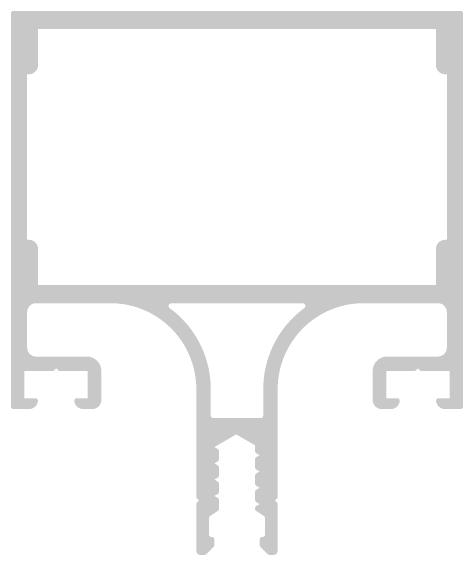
# Model space of a CAD drawing. Header units: millimetres. Extents: x -63 to 3646, y -445 to 220.
# Drawn here: x 1145 to 1195, y -6.4 to 53.8 of the extents above; entities that cross this region are included whole.
import ezdxf

# ---------------------------------------------------------------- set-up
doc = ezdxf.new("R2010")
doc.units = ezdxf.units.MM

# ---------------------------------------------------------------- blocks, each defined once
blk = doc.blocks.new('E50 M 13')
h = blk.add_hatch(color=252)
h.paths.add_polyline_path([(23.2, 28.480856), (22.999999, 28.480855), (22.94762, 28.479483), (22.895385, 28.475368), (22.843438, 28.468523), (22.79192, 28.458967), (22.740973, 28.446725), (22.690737, 28.431832), (22.641351, 28.414328), (22.592949, 28.394261), (22.545665, 28.371686), (22.499628, 28.346666), (22.454965, 28.319268), (22.411798, 28.289569), (22.370246, 28.25765), (22.330423, 28.223598), (22.292438, 28.187507), (22.256395, 28.149475), (22.222395, 28.109608), (22.190529, 28.068015), (22.160885, 28.02481), (22.133545, 27.980112), (22.108584, 27.934042), (22.086071, 27.886729), (22.066066, 27.838301), (22.048625, 27.788892), (22.033797, 27.738638), (22.021621, 27.687675), (22.012131, 27.636145), (22.005353, 27.584189), (22.001306, 27.531948), (22, 27.479568), (22, 23.480855), (-21.999999, 23.480855), (-22, 27.480855), (-22.001467, 27.534994), (-22.005862, 27.588974), (-22.013174, 27.642637), (-22.02338, 27.695825), (-22.03645, 27.748383), (-22.052347, 27.800157), (-22.071024, 27.850993), (-22.092425, 27.900744), (-22.116488, 27.949263), (-22.143143, 27.996409), (-22.172311, 28.042042), (-22.203907, 28.086029), (-22.237838, 28.128241), (-22.274005, 28.168554), (-22.312301, 28.206851), (-22.352614, 28.243017), (-22.394826, 28.276948), (-22.438813, 28.308544), (-22.484446, 28.337712), (-22.531592, 28.364367), (-22.580111, 28.388431), (-22.629862, 28.409832), (-22.680699, 28.428508), (-22.732472, 28.444405), (-22.78503, 28.457476), (-22.838218, 28.467682), (-22.891881, 28.474993), (-22.945861, 28.479389), (-23, 28.480855), (-23.199999, 28.480856), (-23.199999, 46.780856), (-22.999635, 46.780856), (-22.945509, 46.782341), (-22.891543, 46.786755), (-22.837895, 46.794082), (-22.784722, 46.804303), (-22.73218, 46.817387), (-22.680424, 46.833295), (-22.629604, 46.851982), (-22.579871, 46.873392), (-22.531369, 46.897462), (-22.484241, 46.924122), (-22.438625, 46.953294), (-22.394655, 46.984893), (-22.35246, 47.018825), (-22.312163, 47.054991), (-22.273883, 47.093285), (-22.237732, 47.133595), (-22.203816, 47.175802), (-22.172233, 47.219784), (-22.143078, 47.26541), (-22.116435, 47.312548), (-22.092382, 47.361059), (-22.070991, 47.4108), (-22.052323, 47.461626), (-22.036433, 47.513389), (-22.023369, 47.565935), (-22.013168, 47.619111), (-22.00586, 47.672762), (-22.001466, 47.72673), (-22, 47.780856), (-21.999999, 51.780856), (22, 51.780856), (22, 47.779569), (22.001535, 47.725464), (22.005995, 47.671521), (22.013366, 47.617898), (22.023629, 47.564753), (22.036752, 47.512241), (22.052697, 47.460516), (22.071417, 47.409729), (22.092858, 47.36003), (22.116957, 47.311563), (22.143643, 47.264472), (22.172837, 47.218893), (22.204455, 47.174961), (22.238404, 47.132803), (22.274584, 47.092545), (22.312889, 47.054303), (22.353207, 47.01819), (22.39542, 46.984311), (22.439405, 46.952765), (22.485032, 46.923646), (22.532167, 46.897038), (22.580674, 46.87302), (22.630408, 46.851661), (22.681226, 46.833025), (22.732977, 46.817165), (22.785511, 46.804129), (22.838673, 46.793955), (22.892308, 46.786671), (22.946258, 46.782301), (23.000366, 46.780856), (23.2, 46.780856)])
h.paths.add_polyline_path([(7.436615, 20.932503), (6.952867, 20.556864), (6.490575, 20.155116), (6.051145, 19.728482), (5.635915, 19.278259), (5.246151, 18.80582), (4.883037, 18.312601), (4.547681, 17.800106), (4.241102, 17.269893), (3.964234, 16.723578), (3.717921, 16.162824), (3.502911, 15.589337), (3.319861, 15.004865), (3.169326, 14.411185), (3.051765, 13.810107), (2.967537, 13.203459), (2.916897, 12.59309), (2.9, 11.980856), (2.899999, 9.081106), (2.899601, 9.065396), (2.89838, 9.049729), (2.896341, 9.034147), (2.893488, 9.018694), (2.889831, 9.003411), (2.885378, 8.98834), (2.880142, 8.973523), (2.874137, 8.959001), (2.86738, 8.944813), (2.859889, 8.930998), (2.851686, 8.917595), (2.842791, 8.90464), (2.833231, 8.892168), (2.82303, 8.880213), (2.812218, 8.86881), (2.800823, 8.857988), (2.788877, 8.847777), (2.776413, 8.838207), (2.763465, 8.829302), (2.750069, 8.821087), (2.73626, 8.813585), (2.722078, 8.806816), (2.707561, 8.800799), (2.692748, 8.795551), (2.677681, 8.791085), (2.662401, 8.787415), (2.64695, 8.78455), (2.63137, 8.782497), (2.615704, 8.781264), (2.599994, 8.780852), (-2.599995, 8.780852), (-2.616237, 8.781292), (-2.632431, 8.782611), (-2.64853, 8.784804), (-2.664487, 8.787866), (-2.680255, 8.791788), (-2.695787, 8.796557), (-2.711038, 8.80216), (-2.725964, 8.80858), (-2.74052, 8.815799), (-2.754664, 8.823796), (-2.768354, 8.832547), (-2.78155, 8.842026), (-2.794214, 8.852205), (-2.806308, 8.863055), (-2.817798, 8.874544), (-2.828648, 8.886638), (-2.838827, 8.899302), (-2.848306, 8.912499), (-2.857057, 8.926189), (-2.865053, 8.940333), (-2.872272, 8.954889), (-2.878693, 8.969814), (-2.884296, 8.985066), (-2.889065, 9.000598), (-2.892986, 9.016366), (-2.896048, 9.032322), (-2.898242, 9.048422), (-2.89956, 9.064616), (-2.9, 9.080858), (-2.9, 11.982369), (-2.916976, 12.594512), (-2.967685, 13.204787), (-3.051971, 13.811336), (-3.16958, 14.412315), (-3.320152, 15.005893), (-3.503231, 15.590263), (-3.718257, 16.163648), (-3.964577, 16.724303), (-4.241442, 17.270519), (-4.548008, 17.800636), (-4.883343, 18.31304), (-5.246425, 18.806171), (-5.63615, 19.278528), (-6.051332, 19.728673), (-6.490707, 20.155237), (-6.952937, 20.556921), (-7.436616, 20.932503), (-7.449269, 20.942309), (-7.46138, 20.952777), (-7.472917, 20.963876), (-7.483844, 20.975575), (-7.494132, 20.987839), (-7.503752, 21.000635), (-7.512675, 21.013926), (-7.520876, 21.027674), (-7.528332, 21.04184), (-7.535022, 21.056384), (-7.540927, 21.071263), (-7.54603, 21.086437), (-7.550316, 21.101861), (-7.553773, 21.117491), (-7.556391, 21.133284), (-7.558164, 21.149194), (-7.559085, 21.165176), (-7.559152, 21.181184), (-7.558366, 21.197173), (-7.556727, 21.213098), (-7.554242, 21.228912), (-7.550916, 21.244571), (-7.54676, 21.260031), (-7.541785, 21.275246), (-7.536006, 21.290175), (-7.529438, 21.304774), (-7.522101, 21.319002), (-7.514016, 21.332819), (-7.505205, 21.346184), (-7.495693, 21.359061), (-7.485509, 21.371412), (-7.47468, 21.383202), (-7.463237, 21.394397), (-7.451214, 21.404966), (-7.438644, 21.414879), (-7.425563, 21.424107), (-7.412009, 21.432625), (-7.398019, 21.440407), (-7.383635, 21.447432), (-7.368896, 21.453679), (-7.353844, 21.459132), (-7.338524, 21.463774), (-7.322977, 21.467592), (-7.307249, 21.470575), (-7.291385, 21.472715), (-7.275428, 21.474006), (-7.259426, 21.474444), (7.259024, 21.474444), (7.275035, 21.474027), (7.291002, 21.472756), (7.306878, 21.470635), (7.322618, 21.467669), (7.338177, 21.463868), (7.353511, 21.459242), (7.368577, 21.453804), (7.383331, 21.44757), (7.397731, 21.440557), (7.411736, 21.432785), (7.425307, 21.424278), (7.438404, 21.415058), (7.45099, 21.405152), (7.46303, 21.394589), (7.474489, 21.383398), (7.485334, 21.371611), (7.495535, 21.359263), (7.505062, 21.346387), (7.513889, 21.333022), (7.521989, 21.319204), (7.529341, 21.304974), (7.535922, 21.290372), (7.541715, 21.275439), (7.546703, 21.260219), (7.550871, 21.244754), (7.554208, 21.229088), (7.556704, 21.213267), (7.558352, 21.197335), (7.559148, 21.181338), (7.559088, 21.165321), (7.558174, 21.14933), (7.556408, 21.133411), (7.553795, 21.117609), (7.550342, 21.101968), (7.546059, 21.086534), (7.540959, 21.071351), (7.535055, 21.056462), (7.528365, 21.041909), (7.520909, 21.027734), (7.512706, 21.013977), (7.50378, 21.000677), (7.494158, 20.987873), (7.483866, 20.9756), (7.472934, 20.963894), (7.461392, 20.952789), (7.449274, 20.942315)])
h.paths.add_polyline_path([(2.149483, -0.922443), (2.135442, -0.931111), (2.121899, -0.940538), (2.108895, -0.950696), (2.096468, -0.961554), (2.084658, -0.973078), (2.073499, -0.985234), (2.063025, -0.997985), (2.053269, -1.011293), (2.044259, -1.025117), (2.036022, -1.039416), (2.028584, -1.054146), (2.021968, -1.069263), (2.016192, -1.08472), (2.011275, -1.100472), (2.007232, -1.11647), (2.004075, -1.132666), (2.001812, -1.149012), (2.000452, -1.165457), (1.999998, -1.181952), (1.99763, -1.198146), (1.996148, -1.214445), (1.995557, -1.2308), (1.995859, -1.247164), (1.997053, -1.263486), (1.999135, -1.279719), (2.0021, -1.295815), (2.005937, -1.311724), (2.010637, -1.327401), (2.016185, -1.342798), (2.022563, -1.35787), (2.029755, -1.372572), (2.037737, -1.386859), (2.046487, -1.40069), (2.055978, -1.414023), (2.066182, -1.426819), (2.077068, -1.439039), (2.088605, -1.450648), (2.100757, -1.46161), (2.113489, -1.471893), (2.126764, -1.481466), (2.964983, -2.030679), (2.978487, -2.040113), (2.991453, -2.050274), (3.003842, -2.061131), (3.015616, -2.072651), (3.02674, -2.084801), (3.037181, -2.097543), (3.046906, -2.110839), (3.055887, -2.124648), (3.064096, -2.13893), (3.071509, -2.153641), (3.078104, -2.168736), (3.08386, -2.184171), (3.08876, -2.199898), (3.092789, -2.215871), (3.095936, -2.23204), (3.098191, -2.248358), (3.099546, -2.264776), (3.099998, -2.281242), (3.099998, -4.060308), (3.099558, -4.07655), (3.09824, -4.092744), (3.096046, -4.108843), (3.092985, -4.124799), (3.089063, -4.140567), (3.084294, -4.156099), (3.078691, -4.17135), (3.072271, -4.186275), (3.065052, -4.200831), (3.057055, -4.214975), (3.048305, -4.228665), (3.038826, -4.241861), (3.028647, -4.254525), (3.017797, -4.266619), (3.006308, -4.278108), (2.994214, -4.288958), (2.98155, -4.299137), (2.968354, -4.308616), (2.954664, -4.317367), (2.94052, -4.325363), (2.925964, -4.332582), (2.911039, -4.339003), (2.895788, -4.344606), (2.880256, -4.349375), (2.864489, -4.353296), (2.848532, -4.356358), (2.832433, -4.358552), (2.816239, -4.35987), (2.799997, -4.36031), (2.783761, -4.36075), (2.767573, -4.362068), (2.75148, -4.36426), (2.73553, -4.367319), (2.719768, -4.371238), (2.704241, -4.376003), (2.688995, -4.381602), (2.674075, -4.388018), (2.659523, -4.395232), (2.645383, -4.403222), (2.631697, -4.411967), (2.618503, -4.421439), (2.605842, -4.431611), (2.593749, -4.442454), (2.582262, -4.453935), (2.571412, -4.466021), (2.561232, -4.478677), (2.551752, -4.491865), (2.543, -4.505546), (2.535001, -4.519681), (2.527779, -4.534229), (2.521354, -4.549146), (2.515747, -4.564388), (2.510972, -4.579912), (2.507045, -4.595672), (2.503976, -4.611621), (2.501775, -4.627713), (2.500447, -4.6439), (2.499998, -4.660135), (2.499998, -5.152978), (2.500771, -5.180988), (2.503111, -5.208912), (2.507013, -5.236661), (2.512462, -5.264147), (2.519443, -5.291285), (2.527933, -5.317989), (2.537906, -5.344176), (2.549331, -5.369763), (2.56217, -5.39467), (2.576385, -5.418818), (2.591931, -5.442132), (2.608758, -5.464538), (2.626814, -5.485967), (2.646042, -5.50635), (3.353145, -6.213459), (3.373484, -6.232732), (3.394871, -6.250836), (3.417238, -6.267714), (3.440516, -6.283312), (3.464631, -6.297581), (3.489507, -6.310477), (3.515067, -6.32196), (3.54123, -6.331992), (3.567914, -6.340543), (3.595035, -6.347586), (3.622508, -6.353099), (3.650246, -6.357064), (3.678163, -6.359469), (3.706171, -6.360306), (3.999072, -6.360306), (4.025272, -6.359668), (4.051402, -6.357658), (4.077392, -6.354281), (4.103168, -6.349548), (4.128662, -6.34347), (4.153801, -6.336065), (4.178519, -6.327352), (4.202745, -6.317357), (4.226415, -6.306106), (4.249463, -6.29363), (4.271825, -6.279963), (4.293441, -6.265144), (4.31425, -6.249212), (4.334196, -6.232212), (4.353224, -6.21419), (4.371281, -6.195196), (4.388318, -6.175281), (4.404289, -6.154502), (4.419148, -6.132914), (4.432856, -6.110577), (4.445375, -6.087553), (4.45667, -6.063904), (4.466711, -6.039696), (4.475469, -6.014995), (4.482921, -5.989869), (4.489046, -5.964387), (4.493828, -5.938619), (4.497253, -5.912636), (4.499311, -5.886509), (4.499998, -5.86031), (4.499998, -0.743408), (4.499528, -0.726626), (4.498121, -0.709897), (4.495779, -0.693273), (4.492512, -0.676807), (4.488328, -0.660548), (4.483242, -0.644549), (4.477268, -0.62886), (4.470427, -0.613529), (4.462738, -0.598605), (4.454227, -0.584135), (4.444919, -0.570163), (4.434845, -0.556734), (4.424035, -0.54389), (4.412524, -0.53167), (4.199998, -0.319144), (4.411773, -0.107371), (4.422626, -0.095972), (4.432866, -0.084019), (4.442466, -0.071545), (4.451398, -0.058585), (4.459637, -0.045174), (4.467162, -0.03135), (4.473952, -0.01715), (4.479988, -0.002613), (4.485253, 0.01222), (4.489732, 0.027309), (4.493414, 0.042612), (4.496289, 0.058087), (4.498348, 0.073692), (4.499585, 0.089383), (4.499998, 0.105117), (4.499998, 11.981841), (4.513982, 12.496126), (4.555787, 13.008899), (4.625289, 13.518657), (4.722286, 14.023905), (4.846491, 14.523161), (4.997543, 15.014961), (5.174996, 15.497863), (5.378331, 15.970451), (5.606952, 16.431337), (5.860188, 16.879171), (6.137296, 17.31264), (6.437464, 17.730472), (6.759811, 18.131441), (7.103392, 18.514372), (7.467199, 18.878141), (7.850166, 19.221682), (8.251168, 19.543988), (8.669031, 19.844112), (9.102528, 20.121175), (9.550389, 20.374365), (10.011299, 20.602938), (10.483908, 20.806224), (10.966828, 20.983627), (11.458644, 21.134628), (11.957913, 21.258782), (12.463171, 21.355726), (12.972936, 21.425175), (13.485714, 21.466927), (14, 21.480857), (22.199995, 21.480857), (22.252331, 21.479487), (22.304524, 21.475379), (22.35643, 21.468546), (22.407908, 21.459005), (22.458815, 21.446783), (22.509013, 21.431914), (22.558365, 21.414437), (22.606733, 21.394402), (22.653988, 21.371863), (22.699997, 21.346882), (22.744636, 21.319527), (22.787783, 21.289874), (22.829318, 21.258002), (22.869129, 21.224001), (22.907105, 21.187963), (22.943143, 21.149987), (22.977144, 21.110176), (23.009015, 21.068641), (23.038669, 21.025494), (23.066024, 20.980855), (23.091005, 20.934846), (23.113544, 20.887592), (23.133579, 20.839223), (23.151056, 20.789871), (23.165925, 20.739673), (23.178147, 20.688766), (23.187688, 20.637288), (23.194521, 20.585382), (23.198629, 20.533189), (23.199999, 20.480853), (23.199999, 16.580854), (23.198627, 16.528492), (23.194516, 16.476273), (23.187675, 16.424341), (23.178125, 16.372838), (23.165891, 16.321906), (23.151006, 16.271685), (23.133513, 16.222312), (23.113458, 16.173923), (23.090897, 16.12665), (23.065891, 16.080623), (23.03851, 16.035969), (23.008828, 15.99281), (22.976927, 15.951265), (22.942894, 15.911446), (22.906823, 15.873465), (22.868813, 15.837424), (22.828967, 15.803423), (22.787396, 15.771555), (22.744213, 15.741908), (22.699537, 15.714562), (22.653491, 15.689594), (22.6062, 15.66707), (22.557795, 15.647054), (22.508408, 15.6296), (22.458174, 15.614756), (22.407233, 15.602563), (22.355723, 15.593054), (22.303785, 15.586255), (22.251563, 15.582185), (22.199199, 15.580855), (16.6, 15.580854), (16.513377, 15.578508), (16.427009, 15.571475), (16.341148, 15.559777), (16.256047, 15.543447), (16.171954, 15.522534), (16.089117, 15.497099), (16.007778, 15.467217), (15.928177, 15.432975), (15.850546, 15.394474), (15.775113, 15.351826), (15.7021, 15.305157), (15.631721, 15.254603), (15.564181, 15.200314), (15.49968, 15.142447), (15.438407, 15.081173), (15.38054, 15.016672), (15.32625, 14.949133), (15.275697, 14.878754), (15.229028, 14.80574), (15.18638, 14.730308), (15.147879, 14.652677), (15.113637, 14.573075), (15.083754, 14.491737), (15.058319, 14.408899), (15.037406, 14.324807), (15.021077, 14.239705), (15.009379, 14.153845), (15.002346, 14.067476), (14.999999, 13.980854), (14.999999, 10.780856), (15.001464, 10.726744), (15.005855, 10.672792), (15.013159, 10.619155), (15.023355, 10.565993), (15.036412, 10.51346), (15.052293, 10.46171), (15.070951, 10.410896), (15.092331, 10.361166), (15.116371, 10.312666), (15.143, 10.265537), (15.17214, 10.219918), (15.203706, 10.175944), (15.237606, 10.133741), (15.273739, 10.093435), (15.312, 10.055143), (15.352278, 10.018978), (15.394453, 9.985044), (15.438402, 9.953443), (15.483998, 9.924267), (15.531105, 9.8976), (15.579586, 9.873521), (15.629299, 9.852101), (15.680098, 9.833403), (15.731835, 9.81748), (15.784358, 9.804381), (15.837512, 9.794143), (15.891142, 9.786796), (15.945092, 9.782362), (15.999202, 9.780853), (16.999197, 9.780853), (17.052072, 9.78221), (17.104801, 9.78636), (17.157236, 9.793292), (17.209232, 9.802988), (17.260643, 9.815419), (17.311325, 9.83055), (17.361135, 9.84834), (17.409935, 9.86874), (17.457589, 9.89169), (17.503962, 9.917128), (17.548925, 9.944983), (17.592353, 9.975176), (17.634123, 10.007623), (17.67412, 10.042233), (17.712231, 10.078909), (17.748349, 10.11755), (17.782373, 10.158045), (17.814209, 10.200283), (17.843767, 10.244146), (17.870965, 10.28951), (17.895725, 10.336248), (17.91798, 10.38423), (17.937667, 10.433322), (17.954731, 10.483386), (17.969124, 10.534282), (17.980806, 10.585868), (17.989743, 10.638), (17.991612, 10.653959), (17.992623, 10.669995), (17.992775, 10.686062), (17.992066, 10.702114), (17.990499, 10.718105), (17.988077, 10.73399), (17.984809, 10.749722), (17.980703, 10.765256), (17.975771, 10.780549), (17.970027, 10.795555), (17.963489, 10.810232), (17.956174, 10.824538), (17.948103, 10.838432), (17.9393, 10.851874), (17.92979, 10.864825), (17.9196, 10.877249), (17.908759, 10.889109), (17.8973, 10.900372), (17.885253, 10.911005), (17.872655, 10.920977), (17.85954, 10.930261), (17.845948, 10.93883), (17.831916, 10.946658), (17.817485, 10.953724), (17.802696, 10.960007), (17.787593, 10.965489), (17.772217, 10.970155), (17.756614, 10.973991), (17.740827, 10.976986), (17.724903, 10.979131), (17.708887, 10.980421), (17.692825, 10.980851), (16.5, 10.980851), (16.5, 13.980857), (19.575298, 13.980857), (19.59102, 13.981247), (19.6067, 13.982459), (19.622295, 13.984492), (19.637762, 13.987339), (19.653059, 13.990993), (19.668143, 13.995443), (19.682973, 14.000678), (19.697508, 14.006683), (19.711709, 14.013441), (19.725536, 14.020934), (19.738952, 14.029141), (19.751918, 14.038041), (19.764401, 14.047607), (19.776365, 14.057815), (19.787778, 14.068635), (20, 14.280855), (20.21185, 14.069007), (20.22406, 14.057432), (20.236901, 14.04656), (20.25033, 14.036425), (20.264307, 14.027058), (20.278787, 14.01849), (20.293724, 14.010747), (20.309072, 14.003854), (20.324782, 13.997831), (20.340805, 13.9927), (20.357091, 13.988474), (20.373588, 13.985168), (20.390244, 13.982792), (20.407008, 13.981354), (20.423825, 13.980857), (23.5, 13.980857), (23.5, 10.980851), (22.307174, 10.980851), (22.291112, 10.980421), (22.275096, 10.979131), (22.259172, 10.976986), (22.243386, 10.973991), (22.227782, 10.970155), (22.212407, 10.965489), (22.197303, 10.960007), (22.182515, 10.953724), (22.168084, 10.946658), (22.154052, 10.93883), (22.140459, 10.930261), (22.127345, 10.920977), (22.114746, 10.911005), (22.1027, 10.900372), (22.09124, 10.889109), (22.080399, 10.877249), (22.070209, 10.864825), (22.060699, 10.851874), (22.051896, 10.838432), (22.043826, 10.824538), (22.03651, 10.810232), (22.029972, 10.795555), (22.024228, 10.780548), (22.019296, 10.765256), (22.01519, 10.749722), (22.011922, 10.73399), (22.009501, 10.718105), (22.007933, 10.702114), (22.007224, 10.686062), (22.007376, 10.669994), (22.008387, 10.653958), (22.010256, 10.637999), (22.019182, 10.585926), (22.030846, 10.534397), (22.045215, 10.483555), (22.06225, 10.433544), (22.081901, 10.384502), (22.104116, 10.336566), (22.128831, 10.289871), (22.155978, 10.244546), (22.185481, 10.200718), (22.217257, 10.158509), (22.251218, 10.118037), (22.28727, 10.079416), (22.325311, 10.042752), (22.365235, 10.008149), (22.40693, 9.975703), (22.450282, 9.945504), (22.495168, 9.917637), (22.541462, 9.892179), (22.589037, 9.869202), (22.637759, 9.848769), (22.687492, 9.830938), (22.738098, 9.815759), (22.789434, 9.803274), (22.841358, 9.793517), (22.893725, 9.786516), (22.946389, 9.782291), (22.999202, 9.780853), (24.699559, 9.780853), (24.715275, 9.781242), (24.730949, 9.782454), (24.746538, 9.784485), (24.762, 9.78733), (24.777291, 9.790981), (24.79237, 9.795428), (24.807195, 9.800659), (24.821726, 9.806659), (24.835922, 9.813412), (24.849745, 9.8209), (24.863158, 9.829101), (24.876122, 9.837994), (24.888602, 9.847554), (24.900564, 9.857754), (24.911976, 9.868567), (24.922806, 9.879963), (24.933024, 9.89191), (24.942601, 9.904377), (24.951513, 9.917328), (24.959734, 9.930728), (24.967242, 9.94454), (24.974016, 9.958727), (24.980037, 9.973249), (24.98529, 9.988067), (24.989759, 10.003139), (24.993432, 10.018425), (24.9963, 10.033882), (24.998353, 10.049468), (24.999588, 10.06514), (25, 10.080856), (25, 53.480854), (24.99956, 53.497096), (24.998241, 53.51329), (24.996048, 53.529389), (24.992986, 53.545345), (24.989065, 53.561113), (24.984296, 53.576645), (24.978693, 53.591896), (24.972273, 53.606821), (24.965054, 53.621377), (24.957057, 53.63552), (24.948307, 53.64921), (24.938828, 53.662407), (24.928648, 53.67507), (24.917798, 53.687164), (24.90631, 53.698653), (24.894216, 53.709503), (24.881552, 53.719682), (24.868356, 53.729161), (24.854666, 53.737912), (24.840522, 53.745908), (24.825966, 53.753127), (24.811041, 53.759547), (24.79579, 53.76515), (24.780258, 53.769919), (24.764491, 53.773841), (24.748534, 53.776902), (24.732435, 53.779096), (24.716241, 53.780415), (24.699999, 53.780854), (-24.7, 53.780854), (-24.716218, 53.780416), (-24.732388, 53.779101), (-24.748463, 53.776914), (-24.764396, 53.773862), (-24.780142, 53.769952), (-24.795653, 53.765197), (-24.810884, 53.75961), (-24.825791, 53.753209), (-24.84033, 53.74601), (-24.854458, 53.738037), (-24.868135, 53.729311), (-24.881321, 53.719859), (-24.893976, 53.709707), (-24.906063, 53.698887), (-24.917548, 53.687429), (-24.928397, 53.675366), (-24.938578, 53.662735), (-24.948062, 53.649572), (-24.956819, 53.635916), (-24.964826, 53.621806), (-24.972059, 53.607284), (-24.978495, 53.592392), (-24.984118, 53.577174), (-24.988909, 53.561675), (-24.992856, 53.545939), (-24.995946, 53.530012), (-24.99817, 53.513942), (-24.999523, 53.497775), (-25, 53.481559), (-25, 10.081561), (-24.999625, 10.06585), (-24.998428, 10.050181), (-24.996413, 10.034595), (-24.993583, 10.019137), (-24.989949, 10.003848), (-24.985518, 9.98877), (-24.980304, 9.973945), (-24.974321, 9.959413), (-24.967586, 9.945215), (-24.960115, 9.931388), (-24.951932, 9.917972), (-24.943056, 9.905003), (-24.933514, 9.892516), (-24.923331, 9.880547), (-24.912536, 9.869126), (-24.901157, 9.858287), (-24.889226, 9.848059), (-24.876776, 9.838469), (-24.86384, 9.829545), (-24.850456, 9.82131), (-24.836658, 9.813787), (-24.822485, 9.806997), (-24.807976, 9.800959), (-24.793171, 9.795688), (-24.77811, 9.791201), (-24.762835, 9.787508), (-24.747388, 9.78462), (-24.73181, 9.782544), (-24.716145, 9.781288), (-24.700436, 9.780853), (-23.000803, 9.780853), (-22.947929, 9.78221), (-22.895199, 9.78636), (-22.842764, 9.793292), (-22.790768, 9.802988), (-22.739357, 9.815419), (-22.688676, 9.83055), (-22.638865, 9.84834), (-22.590065, 9.868739), (-22.542411, 9.89169), (-22.496038, 9.917128), (-22.451075, 9.944983), (-22.407647, 9.975176), (-22.365877, 10.007623), (-22.32588, 10.042233), (-22.287769, 10.078909), (-22.251651, 10.117549), (-22.217627, 10.158045), (-22.185791, 10.200283), (-22.156233, 10.244146), (-22.129036, 10.28951), (-22.104275, 10.336248), (-22.08202, 10.38423), (-22.062333, 10.433322), (-22.045269, 10.483386), (-22.030876, 10.534282), (-22.019194, 10.585868), (-22.010257, 10.638), (-22.008388, 10.653959), (-22.007377, 10.669995), (-22.007225, 10.686062), (-22.007934, 10.702114), (-22.009501, 10.718105), (-22.011923, 10.73399), (-22.015191, 10.749722), (-22.019297, 10.765256), (-22.024229, 10.780549), (-22.029973, 10.795555), (-22.036511, 10.810232), (-22.043826, 10.824538), (-22.051897, 10.838432), (-22.0607, 10.851874), (-22.07021, 10.864825), (-22.0804, 10.877249), (-22.091241, 10.889109), (-22.1027, 10.900372), (-22.114747, 10.911005), (-22.127345, 10.920977), (-22.14046, 10.930261), (-22.154052, 10.93883), (-22.168084, 10.946658), (-22.182515, 10.953724), (-22.197304, 10.960007), (-22.212407, 10.965489), (-22.227783, 10.970155), (-22.243386, 10.973991), (-22.259173, 10.976986), (-22.275097, 10.979131), (-22.291113, 10.980421), (-22.307175, 10.980851), (-23.499999, 10.980851), (-23.499999, 13.980857), (-20.424703, 13.980857), (-20.407886, 13.981304), (-20.39112, 13.982694), (-20.374458, 13.98502), (-20.357953, 13.988277), (-20.341657, 13.992455), (-20.32562, 13.997539), (-20.309893, 14.003514), (-20.294526, 14.010361), (-20.279568, 14.018059), (-20.265064, 14.026583), (-20.25106, 14.035907), (-20.237602, 14.046001), (-20.22473, 14.056834), (-20.212486, 14.068372), (-19.999999, 14.280855), (-19.787869, 14.068725), (-19.775664, 14.057185), (-19.762833, 14.046347), (-19.749415, 14.036243), (-19.735453, 14.026907), (-19.72099, 14.018366), (-19.706072, 14.010648), (-19.690745, 14.003777), (-19.675057, 13.997775), (-19.659059, 13.99266), (-19.642799, 13.988449), (-19.626329, 13.985154), (-19.6097, 13.982786), (-19.592965, 13.981352), (-19.576176, 13.980857), (-16.499999, 13.980857), (-16.499999, 10.980851), (-17.692826, 10.980851), (-17.708888, 10.980421), (-17.724904, 10.979131), (-17.740828, 10.976986), (-17.756614, 10.973991), (-17.772218, 10.970155), (-17.787593, 10.965489), (-17.802697, 10.960007), (-17.817486, 10.953724), (-17.831916, 10.946658), (-17.845948, 10.93883), (-17.859541, 10.930261), (-17.872655, 10.920977), (-17.885254, 10.911005), (-17.8973, 10.900372), (-17.90876, 10.889109), (-17.919601, 10.877249), (-17.929791, 10.864825), (-17.939301, 10.851874), (-17.948104, 10.838432), (-17.956174, 10.824538), (-17.96349, 10.810232), (-17.970028, 10.795555), (-17.975772, 10.780548), (-17.980704, 10.765256), (-17.98481, 10.749722), (-17.988078, 10.73399), (-17.990499, 10.718105), (-17.992067, 10.702114), (-17.992776, 10.686062), (-17.992624, 10.669995), (-17.991613, 10.653959), (-17.989744, 10.638), (-17.980818, 10.585926), (-17.969154, 10.534397), (-17.954785, 10.483556), (-17.937751, 10.433544), (-17.918099, 10.384502), (-17.895884, 10.336567), (-17.871169, 10.289871), (-17.844022, 10.244546), (-17.81452, 10.200718), (-17.782743, 10.158509), (-17.748782, 10.118038), (-17.712731, 10.079416), (-17.67469, 10.042753), (-17.634766, 10.00815), (-17.59307, 9.975703), (-17.549719, 9.945504), (-17.504833, 9.917637), (-17.458538, 9.892179), (-17.410964, 9.869202), (-17.362242, 9.84877), (-17.312509, 9.830939), (-17.261903, 9.815759), (-17.210567, 9.803274), (-17.158643, 9.793517), (-17.106276, 9.786517), (-17.053612, 9.782291), (-17.000799, 9.780853), (-16.000804, 9.780853), (-15.948456, 9.782182), (-15.896248, 9.78625), (-15.844325, 9.793045), (-15.792829, 9.802549), (-15.741901, 9.814735), (-15.691681, 9.829571), (-15.642307, 9.847015), (-15.593913, 9.86702), (-15.546633, 9.889531), (-15.500595, 9.914485), (-15.455928, 9.941816), (-15.412752, 9.971447), (-15.371187, 10.003298), (-15.331346, 10.037281), (-15.293338, 10.073303), (-15.257268, 10.111266), (-15.223235, 10.151064), (-15.191332, 10.192589), (-15.161647, 10.235728), (-15.13426, 10.280361), (-15.109247, 10.326367), (-15.086677, 10.373619), (-15.066612, 10.421987), (-15.049106, 10.47134), (-15.034207, 10.521542), (-15.021957, 10.572454), (-15.012388, 10.623938), (-15.005528, 10.675852), (-15.001395, 10.728055), (-15, 10.780402), (-15, 13.980279), (-15.002164, 14.064037), (-15.008709, 14.147566), (-15.019618, 14.230638), (-15.03486, 14.313026), (-15.054395, 14.394502), (-15.078168, 14.474844), (-15.106114, 14.553832), (-15.138156, 14.631248), (-15.174207, 14.706881), (-15.214168, 14.780522), (-15.257929, 14.851971), (-15.30537, 14.921032), (-15.356362, 14.987514), (-15.410763, 15.051235), (-15.468426, 15.112022), (-15.529192, 15.169707), (-15.592894, 15.224131), (-15.659358, 15.275146), (-15.728401, 15.322612), (-15.799834, 15.366399), (-15.873462, 15.406386), (-15.949082, 15.442465), (-16.026486, 15.474535), (-16.105464, 15.502509), (-16.185797, 15.526311), (-16.267267, 15.545875), (-16.349648, 15.561147), (-16.432717, 15.572085), (-16.516244, 15.578661), (-16.6, 15.580854), (-22.200802, 15.580855), (-22.253153, 15.582268), (-22.305358, 15.58642), (-22.357274, 15.593299), (-22.408759, 15.602887), (-22.459671, 15.615157), (-22.509872, 15.630076), (-22.559222, 15.647602), (-22.607587, 15.667688), (-22.654834, 15.690278), (-22.700834, 15.715311), (-22.74546, 15.742718), (-22.788591, 15.772423), (-22.830107, 15.804345), (-22.869894, 15.838398), (-22.907845, 15.874486), (-22.943854, 15.912512), (-22.977823, 15.952371), (-23.009659, 15.993953), (-23.039274, 16.037146), (-23.066588, 16.081829), (-23.091524, 16.127881), (-23.114016, 16.175175), (-23.134001, 16.223582), (-23.151424, 16.272969), (-23.166237, 16.3232), (-23.178401, 16.374138), (-23.187881, 16.425643), (-23.194652, 16.477573), (-23.198695, 16.529787), (-23.199999, 16.582141), (-23.199999, 20.48214), (-23.198465, 20.536233), (-23.194008, 20.590164), (-23.186639, 20.643774), (-23.176381, 20.696908), (-23.163264, 20.749409), (-23.147327, 20.801123), (-23.128615, 20.8519), (-23.107183, 20.90159), (-23.083096, 20.950048), (-23.056422, 20.997132), (-23.02724, 21.042704), (-22.995636, 21.08663), (-22.961701, 21.128783), (-22.925537, 21.169039), (-22.887247, 21.207279), (-22.846945, 21.243392), (-22.804749, 21.277272), (-22.760781, 21.308819), (-22.715172, 21.337943), (-22.668053, 21.364556), (-22.619565, 21.388581), (-22.569847, 21.409949), (-22.519046, 21.428595), (-22.467312, 21.444467), (-22.414794, 21.457516), (-22.361647, 21.467705), (-22.308027, 21.475005), (-22.254091, 21.479393), (-22.199996, 21.480857), (-14.000001, 21.480857), (-13.502786, 21.467837), (-13.006934, 21.42881), (-12.513804, 21.363886), (-12.024748, 21.27324), (-11.541107, 21.157123), (-11.064206, 21.015851), (-10.595353, 20.849813), (-10.135832, 20.659464), (-9.686904, 20.445324), (-9.249799, 20.207982), (-8.825715, 19.948088), (-8.415814, 19.666355), (-8.021221, 19.363554), (-7.643017, 19.040515), (-7.282239, 18.698125), (-6.939875, 18.337321), (-6.616864, 17.959094), (-6.314092, 17.564478), (-6.032388, 17.154557), (-5.772526, 16.730454), (-5.535216, 16.293332), (-5.321109, 15.844388), (-5.130794, 15.384853), (-4.96479, 14.915988), (-4.823553, 14.439076), (-4.707471, 13.955427), (-4.616862, 13.466364), (-4.551973, 12.97323), (-4.512983, 12.477375), (-4.499999, 11.980159), (-4.499999, 0.105117), (-4.499529, 0.088333), (-4.498121, 0.071601), (-4.495779, 0.054974), (-4.49251, 0.038504), (-4.488325, 0.022242), (-4.483236, 0.006241), (-4.477261, -0.009451), (-4.470417, -0.024784), (-4.462725, -0.03971), (-4.454211, -0.054182), (-4.4449, -0.068156), (-4.434822, -0.081586), (-4.424008, -0.094432), (-4.412493, -0.106652), (-4.199999, -0.319144), (-4.41173, -0.530875), (-4.422588, -0.542276), (-4.432833, -0.55423), (-4.442437, -0.566706), (-4.451374, -0.579668), (-4.459617, -0.593081), (-4.467146, -0.606908), (-4.47394, -0.621111), (-4.479978, -0.63565), (-4.485246, -0.650487), (-4.489728, -0.66558), (-4.493412, -0.680886), (-4.496288, -0.696365), (-4.498348, -0.711974), (-4.499586, -0.727669), (-4.499999, -0.743408), (-4.499999, -5.86031), (-4.499267, -5.887348), (-4.497075, -5.914306), (-4.493428, -5.941106), (-4.488337, -5.96767), (-4.481817, -5.993919), (-4.473887, -6.019778), (-4.464571, -6.04517), (-4.453895, -6.070021), (-4.44189, -6.094258), (-4.428593, -6.117811), (-4.414042, -6.14061), (-4.398279, -6.162589), (-4.38135, -6.183684), (-4.363306, -6.203832), (-4.344199, -6.222975), (-4.324084, -6.241057), (-4.303021, -6.258024), (-4.281071, -6.273828), (-4.258299, -6.288422), (-4.234771, -6.301763), (-4.210556, -6.313812), (-4.185725, -6.324534), (-4.16035, -6.333898), (-4.134507, -6.341876), (-4.108269, -6.348444), (-4.081715, -6.353585), (-4.054922, -6.357282), (-4.027968, -6.359524), (-4.000932, -6.360306), (-3.708032, -6.360306), (-3.681837, -6.359668), (-3.655711, -6.357659), (-3.629727, -6.354284), (-3.603955, -6.349552), (-3.578466, -6.343477), (-3.553331, -6.336074), (-3.528617, -6.327365), (-3.504395, -6.317374), (-3.480728, -6.306127), (-3.457684, -6.293656), (-3.435324, -6.279994), (-3.413711, -6.26518), (-3.392903, -6.249254), (-3.372959, -6.23226), (-3.353932, -6.214245), (-2.646924, -5.507231), (-2.628856, -5.488242), (-2.611809, -5.468333), (-2.595828, -5.447557), (-2.580957, -5.425972), (-2.567239, -5.403638), (-2.554709, -5.380615), (-2.543404, -5.356968), (-2.533353, -5.33276), (-2.524584, -5.308059), (-2.517122, -5.282933), (-2.510987, -5.257449), (-2.506196, -5.23168), (-2.502762, -5.205695), (-2.500694, -5.179565), (-2.499999, -5.153363), (-2.499999, -4.660434), (-2.500404, -4.644729), (-2.50163, -4.629067), (-2.503675, -4.61349), (-2.506532, -4.598042), (-2.510195, -4.582764), (-2.514651, -4.5677), (-2.519891, -4.552889), (-2.525898, -4.538372), (-2.532658, -4.524191), (-2.54015, -4.510382), (-2.548355, -4.496984), (-2.55725, -4.484035), (-2.566811, -4.471569), (-2.577011, -4.45962), (-2.587823, -4.448222), (-2.599217, -4.437406), (-2.611161, -4.4272), (-2.623623, -4.417634), (-2.636569, -4.408734), (-2.649963, -4.400523), (-2.663769, -4.393025), (-2.677948, -4.38626), (-2.692462, -4.380247), (-2.70727, -4.375001), (-2.722333, -4.370538), (-2.737609, -4.36687), (-2.753057, -4.364006), (-2.768632, -4.361955), (-2.784294, -4.360722), (-2.799999, -4.36031), (-2.815706, -4.359899), (-2.83137, -4.358666), (-2.846947, -4.356614), (-2.862396, -4.35375), (-2.877674, -4.350081), (-2.892738, -4.345616), (-2.907549, -4.34037), (-2.922064, -4.334355), (-2.936244, -4.327588), (-2.950051, -4.320089), (-2.963446, -4.311876), (-2.976393, -4.302974), (-2.988856, -4.293406), (-3.000801, -4.283199), (-3.012195, -4.27238), (-3.023007, -4.260979), (-3.033207, -4.249028), (-3.042768, -4.23656), (-3.051663, -4.223608), (-3.059867, -4.210208), (-3.067359, -4.196397), (-3.074117, -4.182213), (-3.080124, -4.167694), (-3.085362, -4.15288), (-3.089817, -4.137813), (-3.093478, -4.122533), (-3.096333, -4.107083), (-3.098375, -4.091504), (-3.099599, -4.07584), (-3.100002, -4.060133), (-3.100002, -2.281067), (-3.099536, -2.264533), (-3.09816, -2.24805), (-3.095877, -2.231667), (-3.092695, -2.215436), (-3.088624, -2.199404), (-3.083675, -2.183621), (-3.077863, -2.168135), (-3.071207, -2.152993), (-3.063727, -2.13824), (-3.055445, -2.123923), (-3.046386, -2.110083), (-3.036578, -2.096764), (-3.026052, -2.084005), (-3.014838, -2.071846), (-3.002971, -2.060324), (-2.990487, -2.049473), (-2.977424, -2.039327), (-2.963821, -2.029916), (-2.135587, -1.487244), (-2.122031, -1.477818), (-2.109014, -1.467662), (-2.096575, -1.456804), (-2.084753, -1.445279), (-2.073582, -1.43312), (-2.063098, -1.420366), (-2.053331, -1.407054), (-2.044311, -1.393225), (-2.036066, -1.378921), (-2.02862, -1.364184), (-2.021996, -1.349061), (-2.016214, -1.333595), (-2.011292, -1.317836), (-2.007244, -1.301829), (-2.004083, -1.285624), (-2.001818, -1.269269), (-2.000456, -1.252815), (-2.000002, -1.23631), (-2.000002, -0.281952), (-2.000456, -0.265457), (-2.001816, -0.249012), (-2.004078, -0.232666), (-2.007236, -0.21647), (-2.011279, -0.200472), (-2.016196, -0.18472), (-2.021971, -0.169262), (-2.028588, -0.154146), (-2.036026, -0.139416), (-2.044262, -0.125117), (-2.053272, -0.111293), (-2.063029, -0.097985), (-2.073503, -0.085234), (-2.084661, -0.073077), (-2.096472, -0.061553), (-2.108898, -0.050696), (-2.121902, -0.040538), (-2.135445, -0.031111), (-2.149487, -0.022442), (-2.500002, 0.180857), (-2.153422, 0.374941), (-2.139757, 0.383076), (-2.126543, 0.391924), (-2.113816, 0.401459), (-2.101613, 0.411656), (-2.089966, 0.422485), (-2.07891, 0.433916), (-2.068476, 0.445917), (-2.058692, 0.458453), (-2.049586, 0.471491), (-2.041183, 0.484993), (-2.033508, 0.498921), (-2.026582, 0.513236), (-2.020424, 0.527898), (-2.015052, 0.542866), (-2.01048, 0.558098), (-2.006722, 0.57355), (-2.003788, 0.58918), (-2.001687, 0.604943), (-2.000423, 0.620796), (-2.000002, 0.636693), (-2.000002, 1.518049), (-2.000456, 1.534544), (-2.001816, 1.550989), (-2.004078, 1.567335), (-2.007236, 1.583531), (-2.011279, 1.599529), (-2.016196, 1.615281), (-2.021971, 1.630738), (-2.028588, 1.645855), (-2.036026, 1.660585), (-2.044262, 1.674884), (-2.053272, 1.688708), (-2.063029, 1.702016), (-2.073503, 1.714767), (-2.084661, 1.726923), (-2.096472, 1.738447), (-2.108898, 1.749305), (-2.121902, 1.759463), (-2.135445, 1.76889), (-2.149487, 1.777558), (-2.500002, 1.980857), (-2.149488, 2.184154), (-2.135446, 2.192822), (-2.121903, 2.20225), (-2.108899, 2.212407), (-2.096472, 2.223265), (-2.084662, 2.234789), (-2.073503, 2.246945), (-2.063029, 2.259696), (-2.053273, 2.273004), (-2.044262, 2.286829), (-2.036026, 2.301127), (-2.028588, 2.315857), (-2.021971, 2.330974), (-2.016196, 2.346432), (-2.011279, 2.362183), (-2.007236, 2.378182), (-2.004078, 2.394378), (-2.001816, 2.410724), (-2.000456, 2.427169), (-2.000002, 2.443664), (-2.000002, 3.31805), (-2.000456, 3.334545), (-2.001816, 3.35099), (-2.004078, 3.367335), (-2.007236, 3.383532), (-2.011279, 3.39953), (-2.016196, 3.415282), (-2.021971, 3.430739), (-2.028588, 3.445856), (-2.036026, 3.460586), (-2.044262, 3.474884), (-2.053272, 3.488709), (-2.063029, 3.502016), (-2.073503, 3.514768), (-2.084661, 3.526924), (-2.096472, 3.538448), (-2.108898, 3.549305), (-2.121902, 3.559463), (-2.135445, 3.568891), (-2.149487, 3.577559), (-2.500002, 3.780858), (-2.149488, 3.984155), (-2.135446, 3.992823), (-2.121903, 4.00225), (-2.108899, 4.012408), (-2.096472, 4.023265), (-2.084662, 4.03479), (-2.073503, 4.046946), (-2.063029, 4.059697), (-2.053273, 4.073005), (-2.044262, 4.086829), (-2.036026, 4.101128), (-2.028588, 4.115858), (-2.021971, 4.130975), (-2.016196, 4.146432), (-2.011279, 4.162184), (-2.007236, 4.178182), (-2.004078, 4.194379), (-2.001816, 4.210724), (-2.000456, 4.22717), (-2.000002, 4.243665), (-2.000002, 5.11805), (-2.000456, 5.134545), (-2.001816, 5.15099), (-2.004078, 5.167336), (-2.007236, 5.183532), (-2.011279, 5.19953), (-2.016196, 5.215282), (-2.021971, 5.23074), (-2.028588, 5.245856), (-2.036026, 5.260586), (-2.044262, 5.274885), (-2.053272, 5.288709), (-2.063029, 5.302017), (-2.073503, 5.314768), (-2.084661, 5.326925), (-2.096472, 5.338449), (-2.108898, 5.349306), (-2.121902, 5.359464), (-2.135445, 5.368891), (-2.149487, 5.37756), (-2.500002, 5.580859), (-0.086209, 6.98086), (1.999998, 5.776384), (1.999998, 5.14384), (2.000443, 5.127335), (2.001795, 5.11088), (2.00405, 5.094525), (2.007202, 5.078318), (2.01124, 5.062309), (2.016154, 5.046546), (2.021926, 5.031077), (2.028541, 5.01595), (2.035979, 5.001209), (2.044216, 4.9869), (2.053227, 4.973066), (2.062986, 4.959748), (2.073463, 4.946988), (2.084627, 4.934823), (2.096442, 4.923291), (2.108874, 4.912426), (2.121885, 4.902262), (2.135435, 4.892828), (2.149484, 4.884155), (2.499998, 4.680858), (2.149483, 4.477559), (2.13545, 4.468896), (2.121914, 4.459474), (2.108916, 4.449323), (2.096495, 4.438473), (2.08469, 4.426957), (2.073535, 4.41481), (2.063065, 4.402068), (2.053311, 4.38877), (2.044302, 4.374955), (2.036066, 4.360667), (2.028628, 4.345948), (2.022009, 4.330842), (2.016231, 4.315395), (2.01131, 4.299654), (2.007262, 4.283667), (2.004099, 4.267481), (2.00183, 4.251146), (2.000461, 4.234711), (1.999998, 4.218225), (1.999998, 3.343839), (2.000443, 3.327335), (2.001795, 3.31088), (2.00405, 3.294524), (2.007202, 3.278317), (2.01124, 3.262308), (2.016154, 3.246545), (2.021926, 3.231077), (2.028541, 3.215949), (2.035979, 3.201209), (2.044216, 3.1869), (2.053227, 3.173065), (2.062986, 3.159748), (2.073463, 3.146987), (2.084627, 3.134822), (2.096442, 3.12329), (2.108874, 3.112425), (2.121885, 3.102261), (2.135435, 3.092828), (2.149484, 3.084154), (2.499998, 2.880858), (2.149483, 2.677559), (2.13545, 2.668895), (2.121914, 2.659474), (2.108916, 2.649323), (2.096495, 2.638473), (2.08469, 2.626957), (2.073535, 2.614809), (2.063065, 2.602067), (2.053311, 2.588769), (2.044302, 2.574955), (2.036066, 2.560666), (2.028628, 2.545947), (2.022009, 2.530841), (2.016231, 2.515395), (2.01131, 2.499654), (2.007262, 2.483666), (2.004099, 2.46748), (2.00183, 2.451145), (2.000461, 2.43471), (1.999998, 2.418224), (1.999998, 1.543839), (2.000443, 1.527334), (2.001795, 1.510879), (2.00405, 1.494523), (2.007202, 1.478316), (2.01124, 1.462307), (2.016154, 1.446545), (2.021926, 1.431076), (2.028541, 1.415949), (2.035979, 1.401208), (2.044216, 1.386899), (2.053227, 1.373065), (2.062986, 1.359747), (2.073463, 1.346986), (2.084627, 1.334822), (2.096442, 1.323289), (2.108874, 1.312425), (2.121885, 1.30226), (2.135435, 1.292827), (2.149484, 1.284154), (2.499998, 1.080857), (2.149483, 0.877558), (2.13545, 0.868895), (2.121914, 0.859473), (2.108916, 0.849322), (2.096495, 0.838472), (2.08469, 0.826956), (2.073535, 0.814809), (2.063065, 0.802066), (2.053311, 0.788768), (2.044302, 0.774954), (2.036066, 0.760666), (2.028628, 0.745946), (2.022009, 0.730841), (2.016231, 0.715394), (2.01131, 0.699653), (2.007262, 0.683665), (2.004099, 0.66748), (2.00183, 0.651144), (2.000461, 0.634709), (1.999998, 0.618224), (1.999998, -0.256162), (2.000443, -0.272667), (2.001795, -0.289122), (2.00405, -0.305477), (2.007202, -0.321684), (2.01124, -0.337693), (2.016154, -0.353456), (2.021926, -0.368925), (2.028541, -0.384052), (2.035979, -0.398793), (2.044216, -0.413102), (2.053227, -0.426936), (2.062986, -0.440254), (2.073463, -0.453014), (2.084627, -0.465179), (2.096442, -0.476711), (2.108874, -0.487576), (2.121885, -0.49774), (2.135435, -0.507174), (2.149484, -0.515847), (2.499998, -0.719144)])

msp = doc.modelspace()

# ---------------------------------------------------------------- block references
msp.add_blockref('E50 M 13', (1170, 0))

doc.saveas('drawing.dxf')
